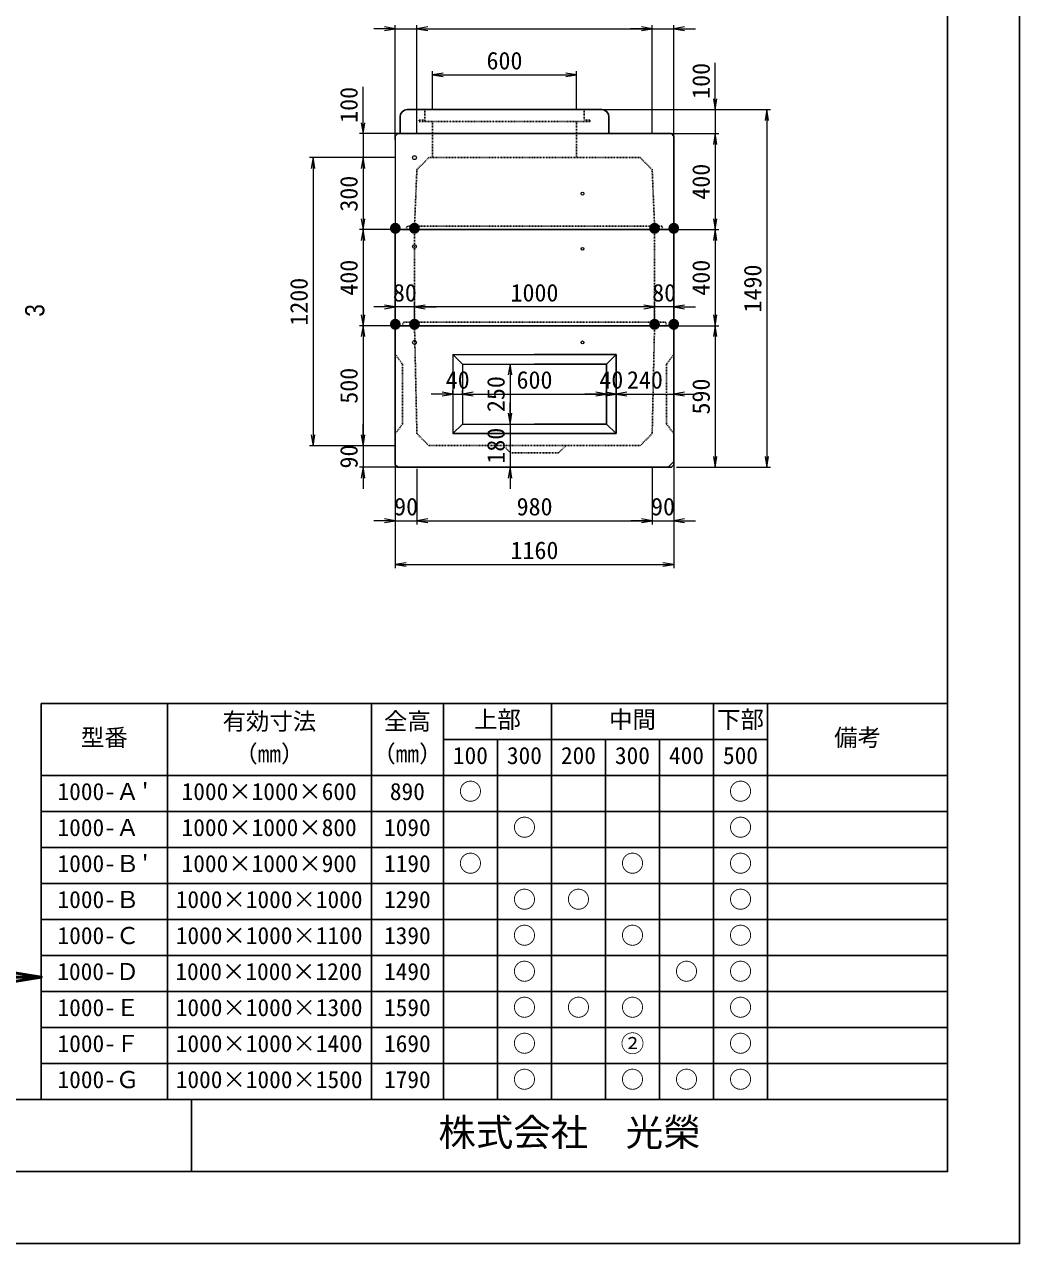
# Model space of a CAD drawing. Units: millimetres, scale not verified. Extents: x -210 to 210, y -148 to 148.
# Drawn here: x 71.8 to 210, y -148.5 to 20.8 of the extents above; entities that cross this region are included whole.
import ezdxf
from ezdxf.enums import TextEntityAlignment as Align

# ---------------------------------------------------------------- set-up
doc = ezdxf.new("R2010")
doc.units = ezdxf.units.MM
doc.linetypes.add('USER2', pattern=[4.7625, 3.175, -1.5875])
doc.layers.add('0-0', color=7, linetype='Continuous')
for name, color, linetype, lineweight in [('0-1_0', 9, 'Continuous', 25), ('0-2_dims', 2, 'Continuous', 13), ('0-3_pen1実線', 4, 'Continuous', 13), ('0-4_pen2実線', 3, 'Continuous', 13), ('0-5_pen3実線', 7, 'Continuous', 25), ('0-6_pen4実線', 6, 'Continuous', 25), ('0-8_pen2破線', 3, 'USER2', 25), ('0-9_鉄筋１', 7, 'Continuous', 50), ('0-B_draw', 7, 'Continuous', 13)]:
    doc.layers.add(name, color=color, linetype=linetype, lineweight=lineweight)
doc.styles.add('ＭＳ ゴシック', font='')
doc.styles.add('ＭＳ Ｐゴシック', font='')
doc.styles.get('ＭＳ ゴシック').set_extended_font_data('MS Gothic')
doc.styles.get('ＭＳ Ｐゴシック').set_extended_font_data('MS PGothic')

# ---------------------------------------------------------------- blocks, each defined once
blk = doc.blocks.new('部分図 1')
at = {"layer": '0-1_0'}
blk.add_lwpolyline([(0, 0), (12600, 0), (12600, 8910), (0, 8910)], close=True, dxfattribs=at)
at = {"layer": '0-2_dims', "lineweight": 18}
for p, q in [((10154.5, 4724.5), (10154.5, 4884)), ((10754.5, 4724.5), (10754.5, 4884)), ((11332, 4724), (11332, 4919)), ((10154.5, 4869), (10754.5, 4869)), ((9865, 4624), (9865, 4819)), ((10860, 4724), (11347, 4724)), ((10890, 4724), (11562, 4724)), ((11332, 4724), (11332, 4624)), ((11547, 4724), (11547, 3234)), ((10009, 4624), (9850, 4624)), ((9865, 4624), (9865, 4524)), ((11150, 4624), (11347, 4624)), ((11150, 4624), (11347, 4624)), ((11332, 4624), (11332, 4534)), ((11332, 4624), (11332, 4224)), ((9998.5, 4524), (9642, 4524)), ((9657, 4524), (9657, 3324)), ((9999, 4524), (9850, 4524)), ((9999, 4524), (9850, 4524)), ((9865, 4524), (9865, 4434)), ((9865, 4524), (9865, 4224)), ((9999, 4224), (9850, 4224)), ((9999, 4224), (9850, 4224)), ((9865, 4224), (9865, 3824)), ((11160, 4224), (11347, 4224)), ((11160, 4224), (11347, 4224)), ((11332, 4224), (11332, 3824)), ((9999.52, 3822.92), (9999.52, 3917.2)), ((10079.52, 3824.7), (10079.52, 3917.2)), ((10079.52, 3824.7), (10079.52, 3917.2)), ((11079.52, 3824.7), (11079.52, 3917.2)), ((11079.52, 3824.7), (11079.52, 3917.2)), ((11159.52, 3824.7), (11159.52, 3917.2)), ((9999.52, 3902.2), (9909.52, 3902.2)), ((10079.52, 3902.2), (9999.52, 3902.2)), ((11079.52, 3902.2), (10079.52, 3902.2)), ((10079.52, 3902.2), (10169.52, 3902.2)), ((11079.52, 3902.2), (10989.52, 3902.2)), ((11159.52, 3902.2), (11079.52, 3902.2)), ((11159.52, 3902.2), (11249.52, 3902.2)), ((9999.5, 3824), (9850, 3824)), ((9999, 3824), (9850, 3824)), ((9865, 3824), (9865, 3324)), ((11160, 3824), (11347, 3824)), ((11161, 3824), (11347, 3824)), ((11332, 3824), (11332, 3234)), ((10450.02, 3664.2), (10492.52, 3664.2)), ((10477.52, 3664.2), (10477.52, 3414.2)), ((10239.52, 3539.2), (10149.52, 3539.2)), ((10239.52, 3539.2), (10239.52, 3554.2)), ((10239.52, 3539.2), (10279.52, 3539.2)), ((10279.52, 3539.2), (10279.52, 3554.2)), ((10279.52, 3539.2), (10279.52, 3554.2)), ((10279.52, 3539.2), (10369.52, 3539.2)), ((10279.52, 3539.2), (10879.52, 3539.2)), ((10879.52, 3539.2), (10789.52, 3539.2)), ((10919.52, 3539.2), (10829.52, 3539.2)), ((10879.52, 3539.2), (10879.52, 3554.2)), ((10879.52, 3539.2), (10879.52, 3554.2)), ((10879.52, 3539.2), (10919.52, 3539.2)), ((10919.52, 3539.2), (10919.52, 3554.2)), ((10919.52, 3539.2), (10919.52, 3554.2)), ((10919.52, 3539.2), (11009.52, 3539.2)), ((10919.52, 3539.2), (11159.52, 3539.2)), ((11159.52, 3539.2), (11159.52, 3554.2)), ((11159.52, 3539.2), (11249.52, 3539.2)), ((10477.52, 3414.2), (10477.52, 3504.2)), ((9865, 3324), (9865, 3414)), ((10477.52, 3414.2), (10492.52, 3414.2)), ((10477.52, 3414.2), (10492.52, 3414.2)), ((10477.52, 3414.2), (10477.52, 3234.2)), ((9998.5, 3324), (9642, 3324)), ((9999.5, 3324), (9850, 3324)), ((9999.5, 3324), (9850, 3324)), ((9865, 3324), (9865, 3234)), ((9999.52, 3263.5), (9999.52, 2996.2)), ((11159.52, 3273.1), (11159.52, 2996.2)), ((10009.5, 3234), (9850, 3234)), ((9865, 3234), (9865, 3144)), ((10089.82, 3227.5), (10089.82, 2996.2)), ((10089.82, 3227), (10089.82, 2996.2)), ((10477.52, 3234.2), (10492.52, 3234.2)), ((10477.52, 3234.2), (10477.52, 3144.2)), ((11070.02, 3233.7), (11070.02, 2996.2)), ((11070.02, 3233.7), (11070.02, 2996.2)), ((11170.5, 3234), (11347, 3234)), ((11171, 3234), (11562, 3234)), ((9999.52, 3170.7), (9999.52, 2814.2)), ((11159.52, 3170.7), (11159.52, 2814.2)), ((9999.52, 3011.2), (9909.52, 3011.2)), ((9999.52, 3011.2), (10089.82, 3011.2)), ((10089.82, 3011.2), (10179.82, 3011.2)), ((10089.82, 3011.2), (11070.02, 3011.2)), ((11070.02, 3011.2), (10980.02, 3011.2)), ((11070.02, 3011.2), (11159.52, 3011.2)), ((11159.52, 3011.2), (11249.52, 3011.2)), ((9999.52, 2829.2), (11159.52, 2829.2))]:
    blk.add_line(p, q, dxfattribs=at)
at = {"layer": '0-2_dims', "lineweight": 50}
blk.add_line((8525, 1110), (8235, 1110), dxfattribs=at)
at = {"layer": '0-2_dims', "lineweight": 18}
for points in [[(10199.5, 4876.5), (10154.5, 4869), (10199.5, 4861.5)], [(10709.5, 4861.5), (10754.5, 4869), (10709.5, 4876.5)], [(11324.5, 4769), (11332, 4724), (11339.5, 4769)], [(11554.5, 4679), (11547, 4724), (11539.5, 4679)], [(9857.5, 4669), (9865, 4624), (9872.5, 4669)], [(11339.5, 4579), (11332, 4624), (11324.5, 4579)], [(11339.5, 4579), (11332, 4624), (11324.5, 4579)], [(9664.5, 4479), (9657, 4524), (9649.5, 4479)], [(9872.5, 4479), (9865, 4524), (9857.5, 4479)], [(9872.5, 4479), (9865, 4524), (9857.5, 4479)], [(9857.5, 4269), (9865, 4224), (9872.5, 4269)], [(11324.5, 4269), (11332, 4224), (11339.5, 4269)], [(9872.5, 4179), (9865, 4224), (9857.5, 4179)], [(11339.5, 4179), (11332, 4224), (11324.5, 4179)], [(9857.5, 3869), (9865, 3824), (9872.5, 3869)], [(9954.53, 3894.7), (9999.52, 3902.2), (9954.52, 3909.7)], [(10124.52, 3909.7), (10079.52, 3902.2), (10124.53, 3894.7)], [(10124.52, 3909.7), (10079.52, 3902.2), (10124.53, 3894.7)], [(11034.53, 3894.7), (11079.52, 3902.2), (11034.52, 3909.7)], [(11034.53, 3894.7), (11079.52, 3902.2), (11034.52, 3909.7)], [(11204.52, 3909.7), (11159.52, 3902.2), (11204.53, 3894.7)], [(11324.5, 3869), (11332, 3824), (11339.5, 3869)], [(9872.5, 3779), (9865, 3824), (9857.5, 3779)], [(11339.5, 3779), (11332, 3824), (11324.5, 3779)], [(10485.02, 3619.2), (10477.52, 3664.2), (10470.02, 3619.2)], [(10194.52, 3531.7), (10239.52, 3539.2), (10194.52, 3546.7)], [(10324.52, 3546.7), (10279.52, 3539.2), (10324.52, 3531.7)], [(10324.52, 3546.7), (10279.52, 3539.2), (10324.52, 3531.7)], [(10834.52, 3531.7), (10879.52, 3539.2), (10834.52, 3546.7)], [(10834.52, 3531.7), (10879.52, 3539.2), (10834.52, 3546.7)], [(10874.52, 3531.7), (10919.52, 3539.2), (10874.52, 3546.7)], [(10964.52, 3546.7), (10919.52, 3539.2), (10964.52, 3531.7)], [(11204.52, 3546.7), (11159.52, 3539.2), (11204.52, 3531.7)], [(10470.02, 3459.2), (10477.52, 3414.2), (10485.02, 3459.2)], [(10470.02, 3459.2), (10477.52, 3414.2), (10485.02, 3459.2)], [(9649.5, 3369), (9657, 3324), (9664.5, 3369)], [(9857.5, 3369), (9865, 3324), (9872.5, 3369)], [(9857.5, 3369), (9865, 3324), (9872.5, 3369)], [(11324.5, 3279), (11332, 3234), (11339.5, 3279)], [(11539.5, 3279), (11547, 3234), (11554.5, 3279)], [(9872.5, 3189), (9865, 3234), (9857.5, 3189)], [(10485.02, 3189.2), (10477.52, 3234.2), (10470.02, 3189.2)], [(9954.52, 3003.7), (9999.52, 3011.2), (9954.52, 3018.7)], [(10134.82, 3018.7), (10089.82, 3011.2), (10134.82, 3003.7)], [(10134.82, 3018.7), (10089.82, 3011.2), (10134.82, 3003.7)], [(11025.02, 3003.7), (11070.02, 3011.2), (11025.02, 3018.7)], [(11025.02, 3003.7), (11070.02, 3011.2), (11025.02, 3018.7)], [(11204.52, 3018.7), (11159.52, 3011.2), (11204.52, 3003.7)], [(10044.52, 2836.7), (9999.52, 2829.2), (10044.52, 2821.7)], [(11114.52, 2821.7), (11159.52, 2829.2), (11114.52, 2836.7)]]:
    blk.add_lwpolyline(points, dxfattribs=at)
at = {"layer": '0-2_dims', "lineweight": 50}
blk.add_lwpolyline([(8405, 1090), (8525, 1110), (8405, 1130)], dxfattribs=at)
at = {"layer": '0-3_pen1実線'}
for p, q in [((10754.5, 4671.02), (10757.48, 4674)), ((11136.08, 3234.2), (11159.52, 3257.65))]:
    blk.add_line(p, q, dxfattribs=at)
at = {"layer": '0-4_pen2実線'}
blk.add_line((10810.5, 4680), (10810.5, 4674), dxfattribs=at)
for centre, radius in [((10079.5, 4524), 8), ((10779.5, 4374), 6), ((10079.5, 4154), 8), ((10779.5, 4144), 6), ((10079.52, 3754.2), 8), ((10779.52, 3754.2), 6)]:
    blk.add_circle(centre, radius, dxfattribs=at)
at = {"layer": '0-5_pen3実線'}
for p, q in [((10049.5, 4724), (10859.5, 4724)), ((10019.5, 4694), (10019.5, 4624)), ((10889.5, 4694), (10889.5, 4624)), ((11149.5, 4624), (10009.5, 4624)), ((11159.5, 4614), (11149.5, 4624)), ((11159.5, 4224), (11159.5, 4614)), ((9999.5, 4224), (9999.5, 3824)), ((11159.5, 4224), (9999.5, 4224)), ((11159.5, 4224), (11159.5, 3824)), ((9999.5, 3824), (11159.5, 3824)), ((11159.52, 3244.2), (11159.52, 3824.2)), ((10579.52, 3704.2), (10919.52, 3704.2)), ((10919.52, 3704.2), (10879.52, 3664.2)), ((10919.52, 3704.2), (10919.52, 3374.2)), ((10579.52, 3414.2), (10879.52, 3414.2)), ((10879.52, 3414.2), (10919.52, 3374.2)), ((10239.52, 3374.2), (10919.52, 3374.2)), ((10009.52, 3234.2), (11149.52, 3234.2)), ((11159.52, 3244.2), (11149.52, 3234.2)), ((9050, 2250), (9050, 600)), ((9900, 2250), (9900, 600)), ((10200, 2250), (10200, 600)), ((10650, 2250), (10650, 600)), ((11325, 2250), (11325, 600)), ((11550, 2250), (11550, 600)), ((10200, 2100), (11550, 2100)), ((10425, 2100), (10425, 600)), ((10875, 2100), (10875, 600)), ((11100, 2100), (11100, 600)), ((8525, 1950), (12300, 1950)), ((8525, 1800), (12300, 1800)), ((8525, 1650), (12300, 1650)), ((8525, 1500), (12300, 1500)), ((8525, 1350), (12300, 1350)), ((8525, 1200), (12300, 1200)), ((8525, 1050), (12300, 1050)), ((8525, 900), (12300, 900)), ((8525, 750), (12300, 750))]:
    blk.add_line(p, q, dxfattribs=at)
for points in [[(9999.52, 3824.2), (9999.52, 3244.2), (10009.52, 3234.2)], [(10579.52, 3664.2), (10879.52, 3664.2), (10879.52, 3414.2)]]:
    blk.add_lwpolyline(points, dxfattribs=at)
for centre, start, end in [((10049.5, 4694), 90, 180), ((10859.5, 4694), 0, 90)]:
    blk.add_arc(centre, 30, start, end, dxfattribs=at)
at = {"layer": '0-6_pen4実線'}
for p, q in [((12300, 3600), (12300, 2100)), ((8525, 2250), (12300, 2250)), ((8525, 2250), (8525, 600)), ((12300, 2100), (12300, 600)), ((300, 600), (12300, 600)), ((9150, 600), (9150, 300))]:
    blk.add_line(p, q, dxfattribs=at)
blk.add_lwpolyline([(300, 300), (12300, 300), (12300, 8610), (300, 8610)], close=True, dxfattribs=at)
at = {"layer": '0-8_pen2破線'}
for p, q in [((10122.5, 4724), (10122.5, 4674)), ((10786.5, 4724), (10786.5, 4680)), ((10098.5, 4680), (10122.5, 4680)), ((10154.5, 4674), (10154.5, 4624)), ((10810.5, 4674), (10754.5, 4674)), ((10754.5, 4674), (10754.5, 4624)), ((10810.5, 4680), (10786.5, 4680)), ((10154.5, 4624), (10154.5, 4524)), ((10754.5, 4624), (10754.5, 4524)), ((10089.5, 4474), (10139.5, 4524)), ((11019.5, 4524), (11069.5, 4474)), ((10089.5, 4474), (10079.5, 4239)), ((11069.5, 4474), (11079.5, 4239)), ((10049.5, 4239), (10044.5, 4224)), ((10579.5, 4239), (10049.5, 4239)), ((10079.5, 4224), (10079.5, 3839)), ((11109.5, 4239), (10579.5, 4239)), ((11079.5, 4224), (11079.5, 3839)), ((11109.5, 4239), (11114.5, 4224)), ((10029.5, 3824), (10034.5, 3839)), ((10579.5, 3839), (10034.5, 3839)), ((10089.52, 3374.2), (10079.52, 3824.2)), ((11124.5, 3839), (10579.5, 3839)), ((11079.52, 3824.2), (11069.52, 3374.2)), ((11129.5, 3824), (11124.5, 3839)), ((11159.52, 3704.2), (11129.52, 3664.2)), ((11129.52, 3664.2), (11129.52, 3414.2)), ((11129.52, 3414.2), (11159.52, 3374.2)), ((10139.52, 3324.2), (10089.52, 3374.2)), ((11069.52, 3374.2), (11019.52, 3324.2)), ((10139.52, 3324.2), (11019.52, 3324.2)), ((10479.52, 3294.2), (10449.52, 3324.2))]:
    blk.add_line(p, q, dxfattribs=at)
for points in [[(10098.5, 4680), (10098.5, 4674), (10754.5, 4674)], [(11019.5, 4524), (10579.5, 4524), (10139.5, 4524)], [(9999.52, 3704.2), (10029.52, 3664.2), (10029.52, 3414.2), (9999.52, 3374.2)], [(10479.52, 3294.2), (10679.52, 3294.2), (10709.52, 3324.2)]]:
    blk.add_lwpolyline(points, dxfattribs=at)
at = {"layer": '0-9_鉄筋１', "lineweight": 13}
for p, q in [((9999.5, 5061), (9909.5, 5061)), ((9999.5, 4598.8), (9999.5, 5076)), ((9999.5, 5061), (10089.4, 5061)), ((10089.4, 4624.5), (10089.4, 5076)), ((10089.4, 4624.5), (10089.4, 5076)), ((10089.4, 5061), (10179.4, 5061)), ((10089.4, 5061), (11069.5, 5061)), ((11069.5, 5061), (10979.5, 5061)), ((11069.5, 4624.5), (11069.5, 5076)), ((11069.5, 4624.5), (11069.5, 5076)), ((11069.5, 5061), (11159.5, 5061)), ((11159.5, 4574.5), (11159.5, 5076)), ((11159.5, 5061), (11249.5, 5061))]:
    blk.add_line(p, q, dxfattribs=at)
for points in [[(9954.5, 5053.5), (9999.5, 5061), (9954.5, 5068.5)], [(10134.4, 5068.5), (10089.4, 5061), (10134.4, 5053.5)], [(10134.4, 5068.5), (10089.4, 5061), (10134.4, 5053.5)], [(11024.5, 5053.5), (11069.5, 5061), (11024.5, 5068.5)], [(11024.5, 5053.5), (11069.5, 5061), (11024.5, 5068.5)], [(11204.5, 5068.5), (11159.5, 5061), (11204.5, 5053.5)]]:
    blk.add_lwpolyline(points, dxfattribs=at)
at = {"layer": '0-B_draw'}
for p, q in [((9999.5, 4614), (10009.5, 4624)), ((9999.5, 4614), (9999.5, 4224)), ((10239.52, 3704.2), (10239.52, 3374.2)), ((10239.52, 3704.2), (10279.52, 3664.2)), ((10239.52, 3704.2), (10579.52, 3704.2)), ((10279.52, 3664.2), (10279.52, 3414.2)), ((10279.52, 3664.2), (10579.52, 3664.2)), ((10279.52, 3414.2), (10239.52, 3374.2)), ((10279.52, 3414.2), (10579.52, 3414.2))]:
    blk.add_line(p, q, dxfattribs=at)
at = {"layer": '0-2_dims', "color": 7, "style": 'ＭＳ ゴシック'}
for s, p in [('600', (10379.5, 4869.5)), ('80', (9989.52, 3902.7)), ('1000', (10479.52, 3902.7)), ('80', (11069.52, 3902.7)), ('40', (10209.52, 3539.7)), ('600', (10504.52, 3539.7)), ('40', (10849.52, 3539.7)), ('240', (10964.52, 3539.7)), ('90', (9994.67, 3011.7)), ('980', (10504.92, 3011.7)), ('90', (11064.77, 3011.7)), ('1160', (10479.52, 2829.7))]:
    blk.add_text(s, height=73.31, dxfattribs=at).set_placement(p, align=Align.BOTTOM_LEFT)
for s, p in [('100', (11331.5, 4769)), ('100', (9864.5, 4669)), ('400', (11331.5, 4349)), ('300', (9864.5, 4299)), ('400', (9864.5, 3949)), ('400', (11331.5, 3949)), ('1490', (11546.5, 3879)), ('1200', (9656.5, 3824)), ('500', (9864.5, 3499)), ('250', (10477.02, 3464.2)), ('590', (11331.5, 3454)), ('180', (10477.02, 3249.2)), ('90', (9864.5, 3229))]:
    blk.add_text(s, height=73.31, rotation=90, dxfattribs=at).set_placement(p, align=Align.BOTTOM_LEFT)
at = {"layer": '0-2_dims', "color": 1, "style": 'ＭＳ ゴシック'}
for p in [(9974.6, 4199.1), (10054.3, 4199), (11054.5, 4198.9), (11134.4, 4199.1)]:
    blk.add_text('●', height=36.66, dxfattribs=at).set_placement(p, align=Align.BOTTOM_LEFT)
at = {"layer": '0-2_dims', "color": 7, "style": 'ＭＳ Ｐゴシック', "width": 0.9}
blk.add_text('3', height=79.98, rotation=90, dxfattribs=at).set_placement((8561.68, 3861.22), align=Align.BOTTOM_LEFT)
at = {"layer": '0-2_dims', "style": 'ＭＳ ゴシック'}
for p in [(9974.52, 3799.16), (10054.52, 3799.2), (11054.51, 3799.16), (11134.52, 3799.2)]:
    blk.add_text('●', height=36.66, dxfattribs=at).set_placement(p, align=Align.BOTTOM_LEFT)
at = {"layer": '0-5_pen3実線', "style": 'ＭＳ ゴシック'}
for s, height, p in [('有効寸法', 71.47, (9280.03, 2118.76)), ('全高', 71.47, (9952.52, 2118.76)), ('上部', 71.51, (10327.46, 2126.23)), ('中間', 71.46, (10890.02, 2126.26)), ('下部', 71.52, (11339.95, 2126.23)), ('型番', 71.47, (8690.02, 2051.26)), ('備考', 71.45, (11827.54, 2051.27)), ('（mm）', 71.49, (9328.73, 1983.74)), ('（mm）', 71.49, (9903.73, 1983.74)), ('100', 71.47, (10239.39, 1976.26)), ('300', 71.47, (10464.39, 1976.26)), ('200', 71.47, (10689.39, 1976.26)), ('300', 71.47, (10914.39, 1976.26)), ('400', 71.46, (11139.4, 1976.27)), ('500', 71.47, (11364.39, 1976.26)), ("1000-Ａ'", 71.47, (8592.52, 1826.26)), ('1000×1000×600', 71.48, (9109.39, 1826.25)), ('890', 71.47, (9976.89, 1826.26)), ('○', 71.37, (10263.83, 1826.33)), ('○', 71.37, (11388.83, 1826.33)), ('○', 71.37, (10488.83, 1676.33)), ('○', 71.37, (11388.83, 1676.33)), ('1000-Ａ ', 71.47, (8592.54, 1676.26)), ('1000×1000×800', 71.48, (9109.39, 1676.25)), ('1090', 71.47, (9952.51, 1676.26)), ('○', 71.37, (10263.83, 1526.33)), ('○', 71.37, (10938.83, 1526.33)), ('○', 71.37, (11388.83, 1526.33)), ("1000-Ｂ'", 71.47, (8592.52, 1526.26)), ('1000×1000×900', 71.48, (9109.39, 1526.25)), ('1190', 71.47, (9952.51, 1526.26)), ('○', 71.37, (10488.83, 1376.33)), ('○', 71.37, (10713.83, 1376.33)), ('○', 71.37, (11388.83, 1376.33)), ('1000-Ｂ ', 71.47, (8592.54, 1376.26)), ('1000×1000×1000', 71.48, (9085.01, 1376.25)), ('1290', 71.47, (9952.51, 1376.26)), ('○', 71.37, (10488.83, 1226.33)), ('○', 71.37, (10938.83, 1226.33)), ('○', 71.37, (11388.83, 1226.33)), ('1000-Ｃ ', 71.47, (8592.54, 1226.26)), ('1000×1000×1100', 71.48, (9085.01, 1226.25)), ('1390', 71.47, (9952.51, 1226.26)), ('1000-Ｄ ', 71.47, (8591.7, 1076.26)), ('1000×1000×1200', 71.48, (9083.34, 1076.25)), ('1490', 71.47, (9952.51, 1076.26)), ('○', 71.37, (10488.83, 1076.33)), ('○', 71.37, (11163.83, 1076.33)), ('○', 71.37, (11388.83, 1076.33)), ('1000-Ｅ ', 71.47, (8592.52, 926.26)), ('1000×1000×1300', 71.48, (9085.01, 926.25)), ('1590', 71.47, (9952.51, 926.26)), ('○', 71.37, (10488.83, 926.33)), ('○', 71.37, (10713.83, 926.33)), ('○', 71.37, (10938.83, 926.33)), ('○', 71.37, (11388.83, 926.33)), ('1000-Ｆ ', 71.46, (8592.56, 776.27)), ('1000×1000×1400', 71.48, (9085.01, 776.25)), ('1690', 71.47, (9952.51, 776.26)), ('○', 71.37, (10488.83, 776.33)), ('②', 71.47, (10938.76, 776.26)), ('○', 71.37, (11388.83, 776.33)), ('1000-Ｇ ', 71.47, (8592.52, 626.26)), ('1000×1000×1500', 71.48, (9085.01, 626.25)), ('1790', 71.47, (9952.51, 626.26)), ('○', 71.37, (10488.83, 626.33)), ('○', 71.37, (10938.83, 626.33)), ('○', 71.37, (11163.83, 626.33)), ('○', 71.37, (11388.83, 626.33)), ('株式会社\u3000光榮', 114.4, (10179.07, 372.01))]:
    blk.add_text(s, height=height, dxfattribs=at).set_placement(p, align=Align.BOTTOM_LEFT)

msp = doc.modelspace()

# ---------------------------------------------------------------- block references
at = {"layer": '0-0', "xscale": 0.0333333, "yscale": 0.0333333}
msp.add_blockref('部分図 1', (-210, -148.5), dxfattribs=at)

doc.saveas('drawing.dxf')
